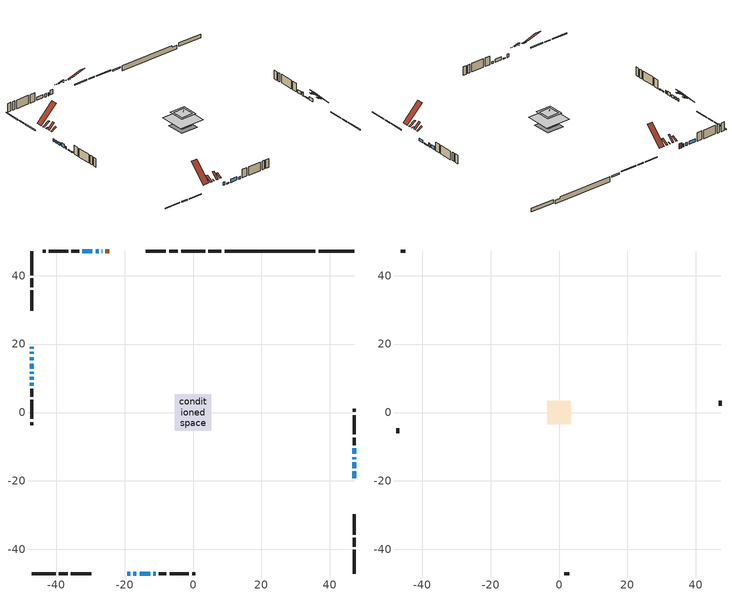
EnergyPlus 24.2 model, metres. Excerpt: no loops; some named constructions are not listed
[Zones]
conditioned space
 floor outside (Floor1 construction): -0.4,-0.4 -0.4,0.4 0.4,0.4 0.4,-0.4 z0.61
 floor adiabatic (Floor7 construction): -0.65,-0.65 -0.65,0.65 0.65,0.65 0.65,-0.65 z0.61
 floor adiabatic (AdiabaticFloorConstruction): -5.39,-5.39 -5.39,5.39 5.39,5.39 5.39,-5.39 z1.83
 floor foundation (Slab1 construction): -2.36,-2.36 -2.36,2.36 2.36,2.36 2.36,-2.36 z-0.91
 floor foundation (Slab1 construction 1): -3.75,-3.75 -3.75,3.75 3.75,3.75 3.75,-3.75 z-1.52
 floor foundation (Slab3 construction): -0.65,-0.65 -0.65,0.65 0.65,0.65 0.65,-0.65 z0
 wall outside (RimJoist1 construction): 3.59,47.22 -3.47,47.22 / -47.22,-47.22 -40.16,-47.22 / -47.22,47.22 -47.22,40.16 / 47.22,-47.22 47.22,-40.16 z0.61:0.91
 wall outside (RimJoist3 construction): -4.4,47.22 -6.98,47.22 / -39.23,-47.22 -36.65,-47.22 / -47.22,39.23 -47.22,36.65 / 47.22,-39.23 47.22,-36.65 z0.61:0.91
 wall outside (RimJoist4 construction): -7.91,47.22 -13.88,47.22 / -35.73,-47.22 -29.75,-47.22 / -47.22,35.73 -47.22,29.75 / 47.22,-35.73 47.22,-29.75 z0.61:0.91
 wall outside (AdiabaticWallConstruction 1): -24.45,47.22 -25.66,47.22 z0.61:2.64
 wall outside (AdiabaticWallConstruction): -26.58,47.22 -26.7,47.22 z0.61:1.83; -19.18,-47.22 -18.34,-47.22 / 47.22,-12.13 47.22,-10.45 / -27.63,47.22 -28.47,47.22 / -29.4,47.22 -32.39,47.22 z0.61:1.98; -47.22,19.18 -47.22,18.62 / -47.22,17.69 -47.22,17.13 / -47.22,16.2 -47.22,15.24 z0.61:1.68; -47.22,14.31 -47.22,12.78 / -15.62,-47.22 -12.57,-47.22 z0.61:2.08; 47.22,-19.18 47.22,-17.2 / -47.22,11.86 -47.22,11.4 z0.61:1.78; 47.22,-16.27 47.22,-14.54 / -17.41,-47.22 -16.55,-47.22 / -47.22,10.47 -47.22,9.61 / -47.22,8.68 -47.22,7.81 z0.61:1.02; 47.22,-13.62 47.22,-13.06 z0.61:2.24; -11.64,-47.22 -10.93,-47.22 z0.61:1.53
 wall outside (Wall1 construction): -33.32,47.22 -35.53,47.22 / -10,-47.22 -7.79,-47.22 / -47.22,6.89 -47.22,4.68 / 47.22,-9.52 47.22,-7.31 z0.61:4.27
 wall outside (Wall2 construction): -36.46,47.22 -42.1,47.22 / -6.86,-47.22 -1.22,-47.22 / -47.22,3.75 -47.22,-1.9 / 47.22,-6.38 47.22,-0.74 z0.61:4.27
 wall outside (Wall3 construction): -43.03,47.22 -43.95,47.22 / -0.29,-47.22 0.63,-47.22 / -47.22,-2.82 -47.22,-3.75 / 47.22,0.19 47.22,1.11 z0.61:4.27
 wall foundation (FoundationWall1 construction): 47.22,47.22 36.7,47.22 z-0.91:0.61
 wall foundation (FoundationWall2 construction): 9.26,47.22,-1.52 9.26,47.22,0.61 33.12,47.22,0.61 33.12,47.22,-0.05 35.77,47.22,-0.05 35.77,47.22,-1.52
 wall foundation (FoundationWall3 construction): 8.33,47.22 4.52,47.22 z0:0.61
 window (WindowConstruction 12): -26.58,47.22 -26.7,47.22 z0.61:1.83
 window (WindowConstruction 5): -19.18,-47.22 -18.34,-47.22 z0.61:1.98
 window (WindowConstruction 6): -47.22,19.18 -47.22,18.62 z0.61:1.68
 window (WindowConstruction 7): -47.22,17.69 -47.22,17.13 z0.61:1.68
 window (WindowConstruction 8): -47.22,16.2 -47.22,15.24 z0.61:1.68
 window (WindowConstruction 9): -47.22,14.31 -47.22,12.78 z0.61:2.08
 window (WindowConstruction 10): 47.22,-19.18 47.22,-17.2 z0.61:1.78
 window (WindowConstruction 11): -47.22,11.86 -47.22,11.4 z0.61:1.78
 window (WindowConstruction 14): 47.22,-16.27 47.22,-14.54 z0.61:1.02
 window (WindowConstruction 15): -17.41,-47.22 -16.55,-47.22 z0.61:1.02
 window (WindowConstruction 13): 47.22,-13.62 47.22,-13.06 z0.61:2.23
 window (WindowConstruction 16): -47.22,10.47 -47.22,9.61 z0.61:1.02
 window (WindowConstruction 17): -47.22,8.68 -47.22,7.82 z0.61:1.02
 window (WindowConstruction): 47.22,-12.13 47.22,-10.45 z0.61:1.98
 window (WindowConstruction 1): -27.63,47.22 -28.47,47.22 z0.61:1.98
 window (WindowConstruction 2): -29.4,47.22 -32.39,47.22 z0.61:1.98
 window (WindowConstruction 3): -15.62,-47.22 -12.57,-47.22 z0.61:2.08
 window (WindowConstruction 4): -11.64,-47.22 -10.93,-47.22 z0.61:1.52
 door (Door): -24.45,47.22 -25.65,47.22 z0.61:2.64
 ceiling adiabatic (AdiabaticFloorConstruction): 5.39,-5.39 5.39,5.39 -5.39,5.39 -5.39,-5.39 z1.83
 roof outside (Roof6 construction): -21.96,47.22,4.27 -21.96,44.83,6.66 -21.11,44.83,6.66 -21.11,47.22,4.27; -21.67,-47.22,4.27 -21.67,-44.83,6.66 -22.52,-44.83,6.66 -22.52,-47.22,4.27; -47.22,21.67,4.27 -44.83,21.67,6.66 -44.83,22.52,6.66 -47.22,22.52,4.27; 47.22,-21.67,4.27 44.83,-21.67,6.66 44.83,-22.52,6.66 47.22,-22.52,4.27
 roof outside (Roof7 construction): -23.52,47.22,4.27 -23.52,45.02,5.55 -22.89,45.02,5.55 -22.89,47.22,4.27; -20.11,-47.22,4.27 -20.11,-45.02,5.55 -20.74,-45.02,5.55 -20.74,-47.22,4.27; -47.22,20.11,4.27 -45.02,20.11,5.55 -45.02,20.74,5.55 -47.22,20.74,4.27; 47.22,-20.11,4.27 45.02,-20.11,5.55 45.02,-20.74,5.55 47.22,-20.74,4.27
attic - vented
 floor to conditioned space (Floor2 construction Reversed): -2.46,-2.46 -2.46,2.46 2.46,2.46 2.46,-2.46 z4.27
 floor to conditioned space (Floor3 construction Reversed): -1.45,-1.45 -1.45,1.45 1.45,1.45 1.45,-1.45 z4.27
 floor to conditioned space (Floor4 construction Reversed): -0.81,-0.81 -0.81,0.81 0.81,0.81 0.81,-0.81 z4.27
 floor to conditioned space (Floor5 construction Reversed): -3.38,-3.38 -3.38,3.38 3.38,3.38 3.38,-3.38 z4.27
 wall outside (Wall4 construction): -44.88,47.22 -46.29,47.22 / 1.56,-47.22 2.97,-47.22 / -47.22,-4.68 -47.22,-6.08 / 47.22,2.04 47.22,3.45 z0.61:4.27
 roof outside (Roof1 construction): -17.33,47.22,4.27 -17.33,40.09,11.4 -14.81,40.09,11.4 -14.81,47.22,4.27; -26.3,-47.22,4.27 -26.3,-40.09,11.4 -28.82,-40.09,11.4 -28.82,-47.22,4.27; -47.22,26.3,4.27 -40.09,26.3,11.4 -40.09,28.82,11.4 -47.22,28.82,4.27; 47.22,-26.3,4.27 40.09,-26.3,11.4 40.09,-28.82,11.4 47.22,-28.82,4.27
 roof outside (Roof2 construction): -19.04,47.22,4.27 -19.04,44.53,5.84 -18.26,44.53,5.84 -18.26,47.22,4.27; -24.59,-47.22,4.27 -24.59,-44.53,5.84 -25.37,-44.53,5.84 -25.37,-47.22,4.27; -47.22,24.59,4.27 -44.53,24.59,5.84 -44.53,25.37,5.84 -47.22,25.37,4.27; 47.22,-24.59,4.27 44.53,-24.59,5.84 44.53,-25.37,5.84 47.22,-25.37,4.27
 roof outside (Roof3 construction): -20.18,47.22,4.27 -20.18,46.37,4.48 -19.97,46.37,4.48 -19.97,47.22,4.27; -23.45,-47.22,4.27 -23.45,-46.37,4.48 -23.67,-46.37,4.48 -23.67,-47.22,4.27; -47.22,23.45,4.27 -46.37,23.45,4.48 -46.37,23.67,4.48 -47.22,23.67,4.27; 47.22,-23.45,4.27 46.37,-23.45,4.48 46.37,-23.67,4.48 47.22,-23.67,4.27
[Schedule:Day:Interval]
clothes dryer exhaust 0 schedule day: No, 01:00, 0.123457, 02:00, 0.0740741, 03:00, 0.0493827, 04:00, 0.0246914, 05:00, 0.0493827, 06:00, 0.0740741, 07:00, 0.197531, 08:00, 0.395062, 09:00, 0.592593, 10:00, 0.839506, 11:00, 0.962963, 12:00, 1, 13:00, 0.91358, 14:00, 0.82716, 15:00, 0.716049, 16:00, 0.753086, 17:00, 0.679012, 18:00, 0.666667, 20:00, 0.62963, 21:00, 0.641975, 22:00, 0.666667, 23:00, 0.54321, 24:00, 0.296296
clothes dryer exhaust 0 schedule default day; cooling season schedule day; cooling season schedule day 2; cooling season schedule default day; exterior lighting schedule default day; natural vent schedule default day: No, 24:00, 0
cooling season schedule day 1: No, 24:00, 1
exterior lighting schedule day 10: No, 01:00, 0.552381, 03:00, 0.510952, 05:00, 0.483333, 06:00, 0.538571, 07:00, 0.607619, 08:00, 0.56619, 09:00, 0.428095, 10:00, 0.345238, 12:00, 0.331429, 13:00, 0.345238, 14:00, 0.386667, 15:00, 0.414286, 16:00, 0.483333, 17:00, 0.607619, 18:00, 0.773333, 19:00, 0.88381, 20:00, 0.939048, 21:00, 0.966667, 22:00, 0.897619, 23:00, 0.773333, 24:00, 0.649048
exterior lighting schedule day 11: No, 01:00, 0.571429, 03:00, 0.528571, 05:00, 0.5, 06:00, 0.557143, 07:00, 0.628571, 08:00, 0.585714, 09:00, 0.442857, 10:00, 0.357143, 12:00, 0.342857, 13:00, 0.357143, 14:00, 0.4, 15:00, 0.428571, 16:00, 0.5, 17:00, 0.628571, 18:00, 0.8, 19:00, 0.914286, 20:00, 0.971429, 21:00, 1, 22:00, 0.928571, 23:00, 0.8, 24:00, 0.671429
exterior lighting schedule day 9: No, 01:00, 0.509524, 03:00, 0.47131, 05:00, 0.445833, 06:00, 0.496786, 07:00, 0.560476, 08:00, 0.522262, 09:00, 0.394881, 10:00, 0.318452, 12:00, 0.305714, 13:00, 0.318452, 14:00, 0.356667, 15:00, 0.382143, 16:00, 0.445833, 17:00, 0.560476, 18:00, 0.713333, 19:00, 0.815238, 20:00, 0.86619, 21:00, 0.891667, 22:00, 0.827976, 23:00, 0.713333, 24:00, 0.59869
[Schedule:Week:Daily]
clothes dryer exhaust 0 schedule Week Rule - Jan1-Dec31: clothes dryer exhaust 0 schedule day, clothes dryer exhaust 0 schedule day, clothes dryer exhaust 0 schedule day, clothes dryer exhaust 0 schedule day, clothes dryer exhaust 0 schedule day, clothes dryer exhaust 0 schedule day, clothes dryer exhaust 0 schedule day, clothes dryer exhaust 0 schedule default day, clothes dryer exhaust 0 schedule default day, clothes dryer exhaust 0 schedule default day, clothes dryer exhaust 0 schedule default day, clothes dryer exhaust 0 schedule default day
cooling season schedule Week Rule - Jan1-May26: cooling season schedule day, cooling season schedule day, cooling season schedule day, cooling season schedule day, cooling season schedule day, cooling season schedule day, cooling season schedule day, cooling season schedule default day, cooling season schedule default day, cooling season schedule default day, cooling season schedule default day, cooling season schedule default day
cooling season schedule Week Rule - May27-Jun2: cooling season schedule day, cooling season schedule day, cooling season schedule day, cooling season schedule day, cooling season schedule day, cooling season schedule day 1, cooling season schedule day 1, cooling season schedule default day, cooling season schedule default day, cooling season schedule default day, cooling season schedule default day, cooling season schedule default day
cooling season schedule Week Rule - Jun3-Sep29: cooling season schedule day 1, cooling season schedule day 1, cooling season schedule day 1, cooling season schedule day 1, cooling season schedule day 1, cooling season schedule day 1, cooling season schedule day 1, cooling season schedule default day, cooling season schedule default day, cooling season schedule default day, cooling season schedule default day, cooling season schedule default day
cooling season schedule Week Rule - Sep30-Oct6: cooling season schedule day 1, cooling season schedule day 2, cooling season schedule day 2, cooling season schedule day 2, cooling season schedule day 2, cooling season schedule day 2, cooling season schedule day 2, cooling season schedule default day, cooling season schedule default day, cooling season schedule default day, cooling season schedule default day, cooling season schedule default day
cooling season schedule Week Rule - Oct7-Dec31: cooling season schedule day 2, cooling season schedule day 2, cooling season schedule day 2, cooling season schedule day 2, cooling season schedule day 2, cooling season schedule day 2, cooling season schedule day 2, cooling season schedule default day, cooling season schedule default day, cooling season schedule default day, cooling season schedule default day, cooling season schedule default day
exterior lighting schedule Week Rule - Oct28-Nov3: exterior lighting schedule day 9, exterior lighting schedule day 9, exterior lighting schedule day 9, exterior lighting schedule day 9, exterior lighting schedule day 10, exterior lighting schedule day 10, exterior lighting schedule day 10, exterior lighting schedule default day, exterior lighting schedule default day, exterior lighting schedule default day, exterior lighting schedule default day, exterior lighting schedule default day
exterior lighting schedule Week Rule - Nov4-Nov24: exterior lighting schedule day 10, exterior lighting schedule day 10, exterior lighting schedule day 10, exterior lighting schedule day 10, exterior lighting schedule day 10, exterior lighting schedule day 10, exterior lighting schedule day 10, exterior lighting schedule default day, exterior lighting schedule default day, exterior lighting schedule default day, exterior lighting schedule default day, exterior lighting schedule default day
exterior lighting schedule Week Rule - Nov25-Dec1: exterior lighting schedule day 10, exterior lighting schedule day 10, exterior lighting schedule day 10, exterior lighting schedule day 10, exterior lighting schedule day 10, exterior lighting schedule day 10, exterior lighting schedule day 11, exterior lighting schedule default day, exterior lighting schedule default day, exterior lighting schedule default day, exterior lighting schedule default day, exterior lighting schedule default day
exterior lighting schedule Week Rule - Dec2-Dec31: exterior lighting schedule day 11, exterior lighting schedule day 11, exterior lighting schedule day 11, exterior lighting schedule day 11, exterior lighting schedule day 11, exterior lighting schedule day 11, exterior lighting schedule day 11, exterior lighting schedule default day, exterior lighting schedule default day, exterior lighting schedule default day, exterior lighting schedule default day, exterior lighting schedule default day
natural vent schedule Week Rule - Jan1-Dec31: natural vent schedule default day, natural vent schedule default day, natural vent schedule default day, natural vent schedule default day, natural vent schedule default day, natural vent schedule default day, natural vent schedule default day, natural vent schedule default day, natural vent schedule default day, natural vent schedule default day, natural vent schedule default day, natural vent schedule default day
[Schedule:Year]
clothes dryer exhaust 0 schedule: clothes dryer exhaust 0 schedule Week Rule - Jan1-Dec31, 1, 1, 12, 31
cooling season schedule: cooling season schedule Week Rule - Jan1-May26, 1, 1, 5, 26, cooling season schedule Week Rule - May27-Jun2, 5, 27, 6, 2, cooling season schedule Week Rule - Jun3-Sep29, 6, 3, 9, 29, cooling season schedule Week Rule - Sep30-Oct6, 9, 30, 10, 6, cooling season schedule Week Rule - Oct7-Dec31, 10, 7, 12, 31
natural vent schedule: natural vent schedule Week Rule - Jan1-Dec31, 1, 1, 12, 31
